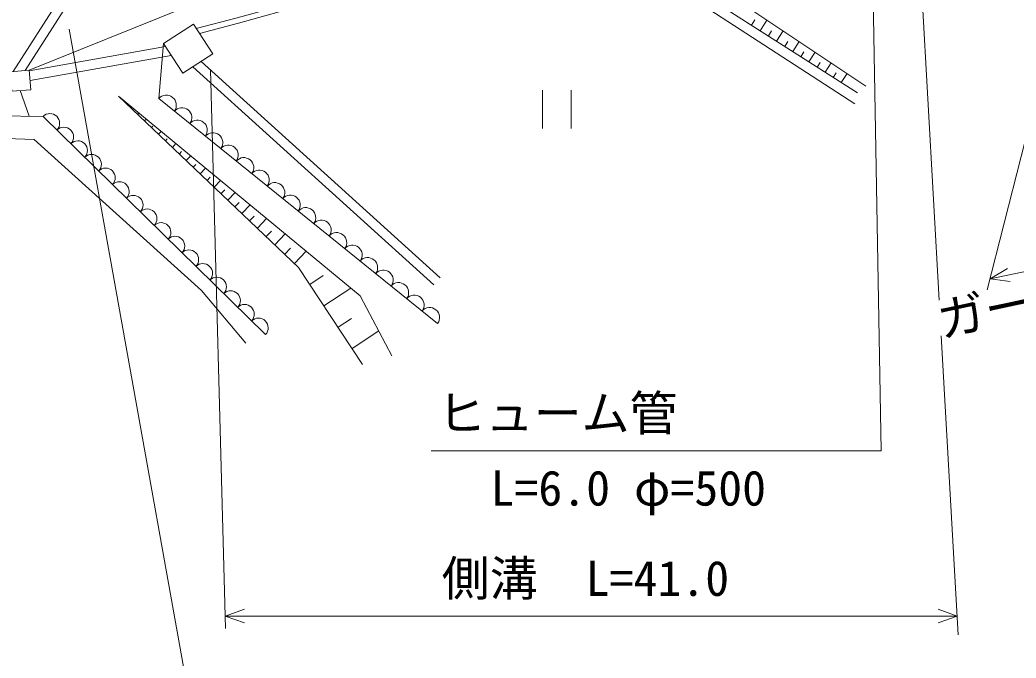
# Model space of a CAD drawing. Units: millimetres, scale not verified. Extents: x 40000 to 680000, y 20000 to 380000.
# Drawn here: x 474568 to 526494, y 241437 to 274726 of the extents above; entities that cross this region are included whole.
import ezdxf
from ezdxf.enums import TextEntityAlignment as Align

# ---------------------------------------------------------------- set-up
doc = ezdxf.new("R2010")
doc.units = ezdxf.units.MM
doc.header["$LTSCALE"] = 1000
doc.layers.add('M-BGD', color=7, linetype='Continuous', lineweight=13)
doc.layers.add('M-STR-HTXT', color=7, linetype='Continuous', lineweight=13)
doc.styles.add('ＭＳ ゴシック', font='')
doc.styles.get('ＭＳ ゴシック').set_extended_font_data('MS Gothic')

msp = doc.modelspace()

# ---------------------------------------------------------------- linework, layer by layer
at = {"layer": 'M-BGD'}
for p, q in [((518669, 271275), (503002, 281720)), ((479928, 280952), (474212, 272036)), ((480581, 281044), (474840, 272090)), ((502427, 281012), (518227, 270921)), ((502002, 280799), (518094, 270346)), ((475049, 272108), (483160, 275382)), ((489460, 275524), (485964, 274550)), ((512708, 274446), (512885, 274723)), ((513152, 274162), (513506, 274717)), ((485964, 274550), (483933, 274009)), ((513582, 273887), (513754, 274156)), ((514013, 273613), (514356, 274151)), ((482158, 273333), (475052, 272067)), ((482052, 273496), (481810, 270624)), ((514434, 273343), (514601, 273604)), ((514856, 273074), (515189, 273596)), ((482453, 272878), (475095, 271567)), ((515277, 272805), (515438, 273058)), ((515698, 272536), (516021, 273041)), ((483577, 272278), (496137, 260908)), ((496472, 261279), (484011, 272560)), ((516120, 272267), (516276, 272511)), ((516541, 271998), (516853, 272486)), ((516963, 271729), (517113, 271965)), ((517384, 271460), (517685, 271931)), ((501808, 271062), (501808, 269062)), ((503308, 269062), (503308, 271062)), ((474587, 271040), (475057, 269701)), ((479710, 270747), (489097, 261814)), ((496342, 258891), (481810, 270624)), ((475774, 269695), (470521, 269738)), ((487367, 258314), (475774, 269695)), ((480705, 269800), (480750, 269848)), ((481067, 269456), (481158, 269550)), ((481429, 269111), (481499, 269184)), ((481792, 268766), (481930, 268912)), ((482154, 268421), (482247, 268520)), ((482516, 268077), (482703, 268273)), ((482878, 267732), (482996, 267855)), ((483240, 267387), (483475, 267634)), ((483602, 267043), (483744, 267191)), ((483965, 266698), (484248, 266995)), ((484327, 266353), (484493, 266527)), ((484689, 266008), (485020, 266357)), ((485051, 265664), (485241, 265863)), ((485413, 265319), (485793, 265718)), ((485776, 264974), (485989, 265199)), ((486138, 264630), (486566, 265079)), ((486543, 264244), (486784, 264497)), ((486948, 263859), (487429, 264365)), ((487403, 263425), (487675, 263710)), ((487859, 262991), (488402, 263561)), ((488373, 262502), (488678, 262823)), ((488886, 262014), (489497, 262656)), ((489097, 261814), (492431, 256750)), ((489677, 260933), (490379, 261395)), ((490416, 259809), (491821, 260734)), ((491149, 258697), (491844, 259155)), ((491881, 257585), (493272, 258500))]:
    msp.add_line(p, q, dxfattribs=at)
for points in [[(508674, 285640), (505235, 283260), (502808, 281956), (502235, 281251), (497257, 278762), (493470, 277177), (489372, 275811), (485885, 274840), (483761, 274274)], [(454725, 273182), (461225, 269965), (469417, 268689), (475305, 268483), (484033, 260620), (486338, 257861)], [(479710, 270747), (492308, 260331), (493955, 257203)]]:
    msp.add_lwpolyline(points, dxfattribs=at)
for points in [[(482052, 273496), (483611, 274506), (484618, 272953), (483059, 271943)], [(474055, 272023), (475049, 272108), (475137, 271087), (474143, 271001)]]:
    msp.add_lwpolyline(points, close=True, dxfattribs=at)
for centre, radius, start, end in [((482201, 270283), 519, 323.2026, 138.965), ((483009, 269631), 519, 323.2026, 138.965), ((476131, 269334), 508, 316.4045, 134.6568), ((476855, 268622), 508, 316.4045, 134.6568), ((483816, 268979), 519, 323.2026, 138.965), ((484623, 268327), 519, 323.2026, 138.965), ((477580, 267911), 508, 316.4045, 134.6568), ((485431, 267676), 519, 323.2026, 138.965), ((478305, 267200), 508, 316.4045, 134.6568), ((486238, 267024), 519, 323.2026, 138.965), ((479029, 266489), 508, 316.4045, 134.6568), ((487045, 266372), 519, 323.2026, 138.965), ((479754, 265777), 508, 316.4045, 134.6568), ((487853, 265720), 519, 323.2026, 138.965), ((480478, 265066), 508, 316.4045, 134.6568), ((488660, 265068), 519, 323.2026, 138.965), ((481203, 264355), 508, 316.4045, 134.6568), ((489468, 264416), 519, 323.2026, 138.965), ((481928, 263643), 508, 316.4045, 134.6568), ((490275, 263764), 519, 323.2026, 138.965), ((482652, 262932), 508, 316.4045, 134.6568), ((491082, 263113), 519, 323.2026, 138.965), ((491890, 262461), 519, 323.2026, 138.965), ((483377, 262221), 508, 316.4045, 134.6568), ((492697, 261809), 519, 323.2026, 138.965), ((484101, 261509), 508, 316.4045, 134.6568), ((484826, 260798), 508, 316.4045, 134.6568), ((493505, 261157), 519, 323.2026, 138.965), ((494312, 260505), 519, 323.2026, 138.965), ((485551, 260087), 508, 316.4045, 134.6568), ((495119, 259853), 519, 323.2026, 138.965), ((486275, 259376), 508, 316.4045, 134.6568), ((495927, 259202), 519, 323.2026, 138.965), ((487000, 258664), 508, 316.4045, 134.6568)]:
    msp.add_arc(centre, radius, start, end, dxfattribs=at)
at = {"layer": 'M-STR-HTXT'}
for p, q in [((536430, 305737), (524991, 260645)), ((518675, 297027), (519457, 252249)), ((520574, 293900), (522488, 260110)), ((477136, 274247), (484059, 235611)), ((484506, 272125), (485287, 242981)), ((525136, 261216), (539354, 264253)), ((525136, 261216), (526040, 261767)), ((525136, 261216), (526187, 261083)), ((522593, 258250), (523477, 242646)), ((519457, 252249), (496007, 252249)), ((485270, 243632), (486270, 243982)), ((485270, 243632), (523427, 243632)), ((485270, 243632), (486270, 243282)), ((523427, 243632), (522427, 243982)), ((523427, 243632), (522427, 243282))]:
    msp.add_line(p, q, dxfattribs=at)

# ---------------------------------------------------------------- texts
at = {"layer": 'M-STR-HTXT', "style": 'ＭＳ ゴシック'}
msp.add_text('ガードパイプ', height=1833, rotation=12.057, dxfattribs=at).set_placement((530065, 259172), align=Align.BOTTOM_CENTER)
for s, p in [('ヒューム管', (502595, 252749)), ('L=6.0 φ=500', (506280, 248840)), ('側溝\u3000L=41.0', (504047, 244132))]:
    msp.add_text(s, height=1833, dxfattribs=at).set_placement(p, align=Align.BOTTOM_CENTER)

doc.saveas('drawing.dxf')
